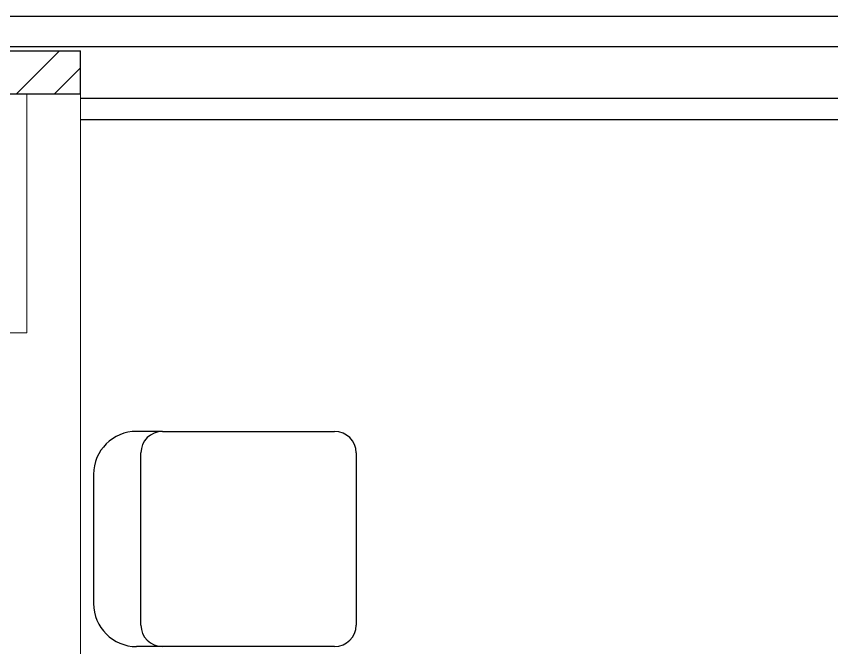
# Model space of a CAD drawing. Header units: inches. Extents: x 567429 to 582707, y 126347 to 133675.
# Drawn here: x 580513.6 to 580703, y 131737.1 to 131883.8 of the extents above; entities that cross this region are included whole.
import ezdxf

# ---------------------------------------------------------------- set-up
doc = ezdxf.new("R2010")
doc.units = ezdxf.units.IN
doc.header["$MEASUREMENT"] = 0
for name, color, linetype in [('hatch lika', 1, 'Continuous'), ('mobl', 11, 'Continuous'), ('wall kanaf', 4, 'Continuous'), ('wall lika', 1, 'Continuous'), ('win', 1, 'Continuous')]:
    doc.layers.add(name, color=color, linetype=linetype)

msp = doc.modelspace()

# ---------------------------------------------------------------- linework, layer by layer
at = {"layer": 'hatch lika', "color": 15}
for p, q in [((580513.63, 131865.79), (580523.63, 131875.79)), ((580522.47, 131865.79), (580528.49, 131871.81))]:
    msp.add_line(p, q, dxfattribs=at)
at = {"layer": 'mobl', "color": 15}
for p, q in [((580547.51, 131787.38), (580541.51, 131787.38)), ((580547.51, 131787.38), (580587.51, 131787.38)), ((580542.51, 131742.38), (580542.51, 131782.38)), ((580592.51, 131782.38), (580592.51, 131742.38)), ((580531.51, 131777.38), (580531.51, 131747.38)), ((580547.51, 131737.38), (580541.51, 131737.38)), ((580587.51, 131737.38), (580547.51, 131737.38))]:
    msp.add_line(p, q, dxfattribs=at)
for centre, radius, start, end in [((580541.51, 131777.38), 10, 90, 180), ((580547.51, 131782.38), 5, 90, 180), ((580587.51, 131782.38), 5, 0, 90), ((580541.51, 131747.38), 10, 180, 270), ((580547.51, 131742.38), 5, 180, 270), ((580587.51, 131742.38), 5, 270, 0)]:
    msp.add_arc(centre, radius, start, end, dxfattribs=at)
at = {"layer": 'wall kanaf', "color": 15, "lineweight": 20, "ltscale": 0.1}
for p, q in [((580515.99, 131810.29), (580515.99, 131865.79)), ((580528.49, 131335.29), (580528.49, 131865.79)), ((580472.99, 131810.29), (580515.99, 131810.29))]:
    msp.add_line(p, q, dxfattribs=at)
at = {"layer": 'wall lika', "color": 15}
for p, q in [((580370.49, 131875.79, 0), (580528.49, 131875.79, 0)), ((580528.49, 131865.79), (580528.49, 131875.79, 0)), ((580472.99, 131865.79, 0), (580528.49, 131865.79, 0))]:
    msp.add_line(p, q, dxfattribs=at)
at = {"layer": 'win', "color": 15}
for p, q in [((577717.99, 131883.79, 0), (581067.99, 131883.79, 0)), ((577717.99, 131876.79, 0), (581067.99, 131876.79, 0)), ((580528.49, 131864.79, 0), (580728.49, 131864.79, 0)), ((580528.49, 131859.79, 0), (580728.49, 131859.79, 0))]:
    msp.add_line(p, q, dxfattribs=at)

doc.saveas('drawing.dxf')
